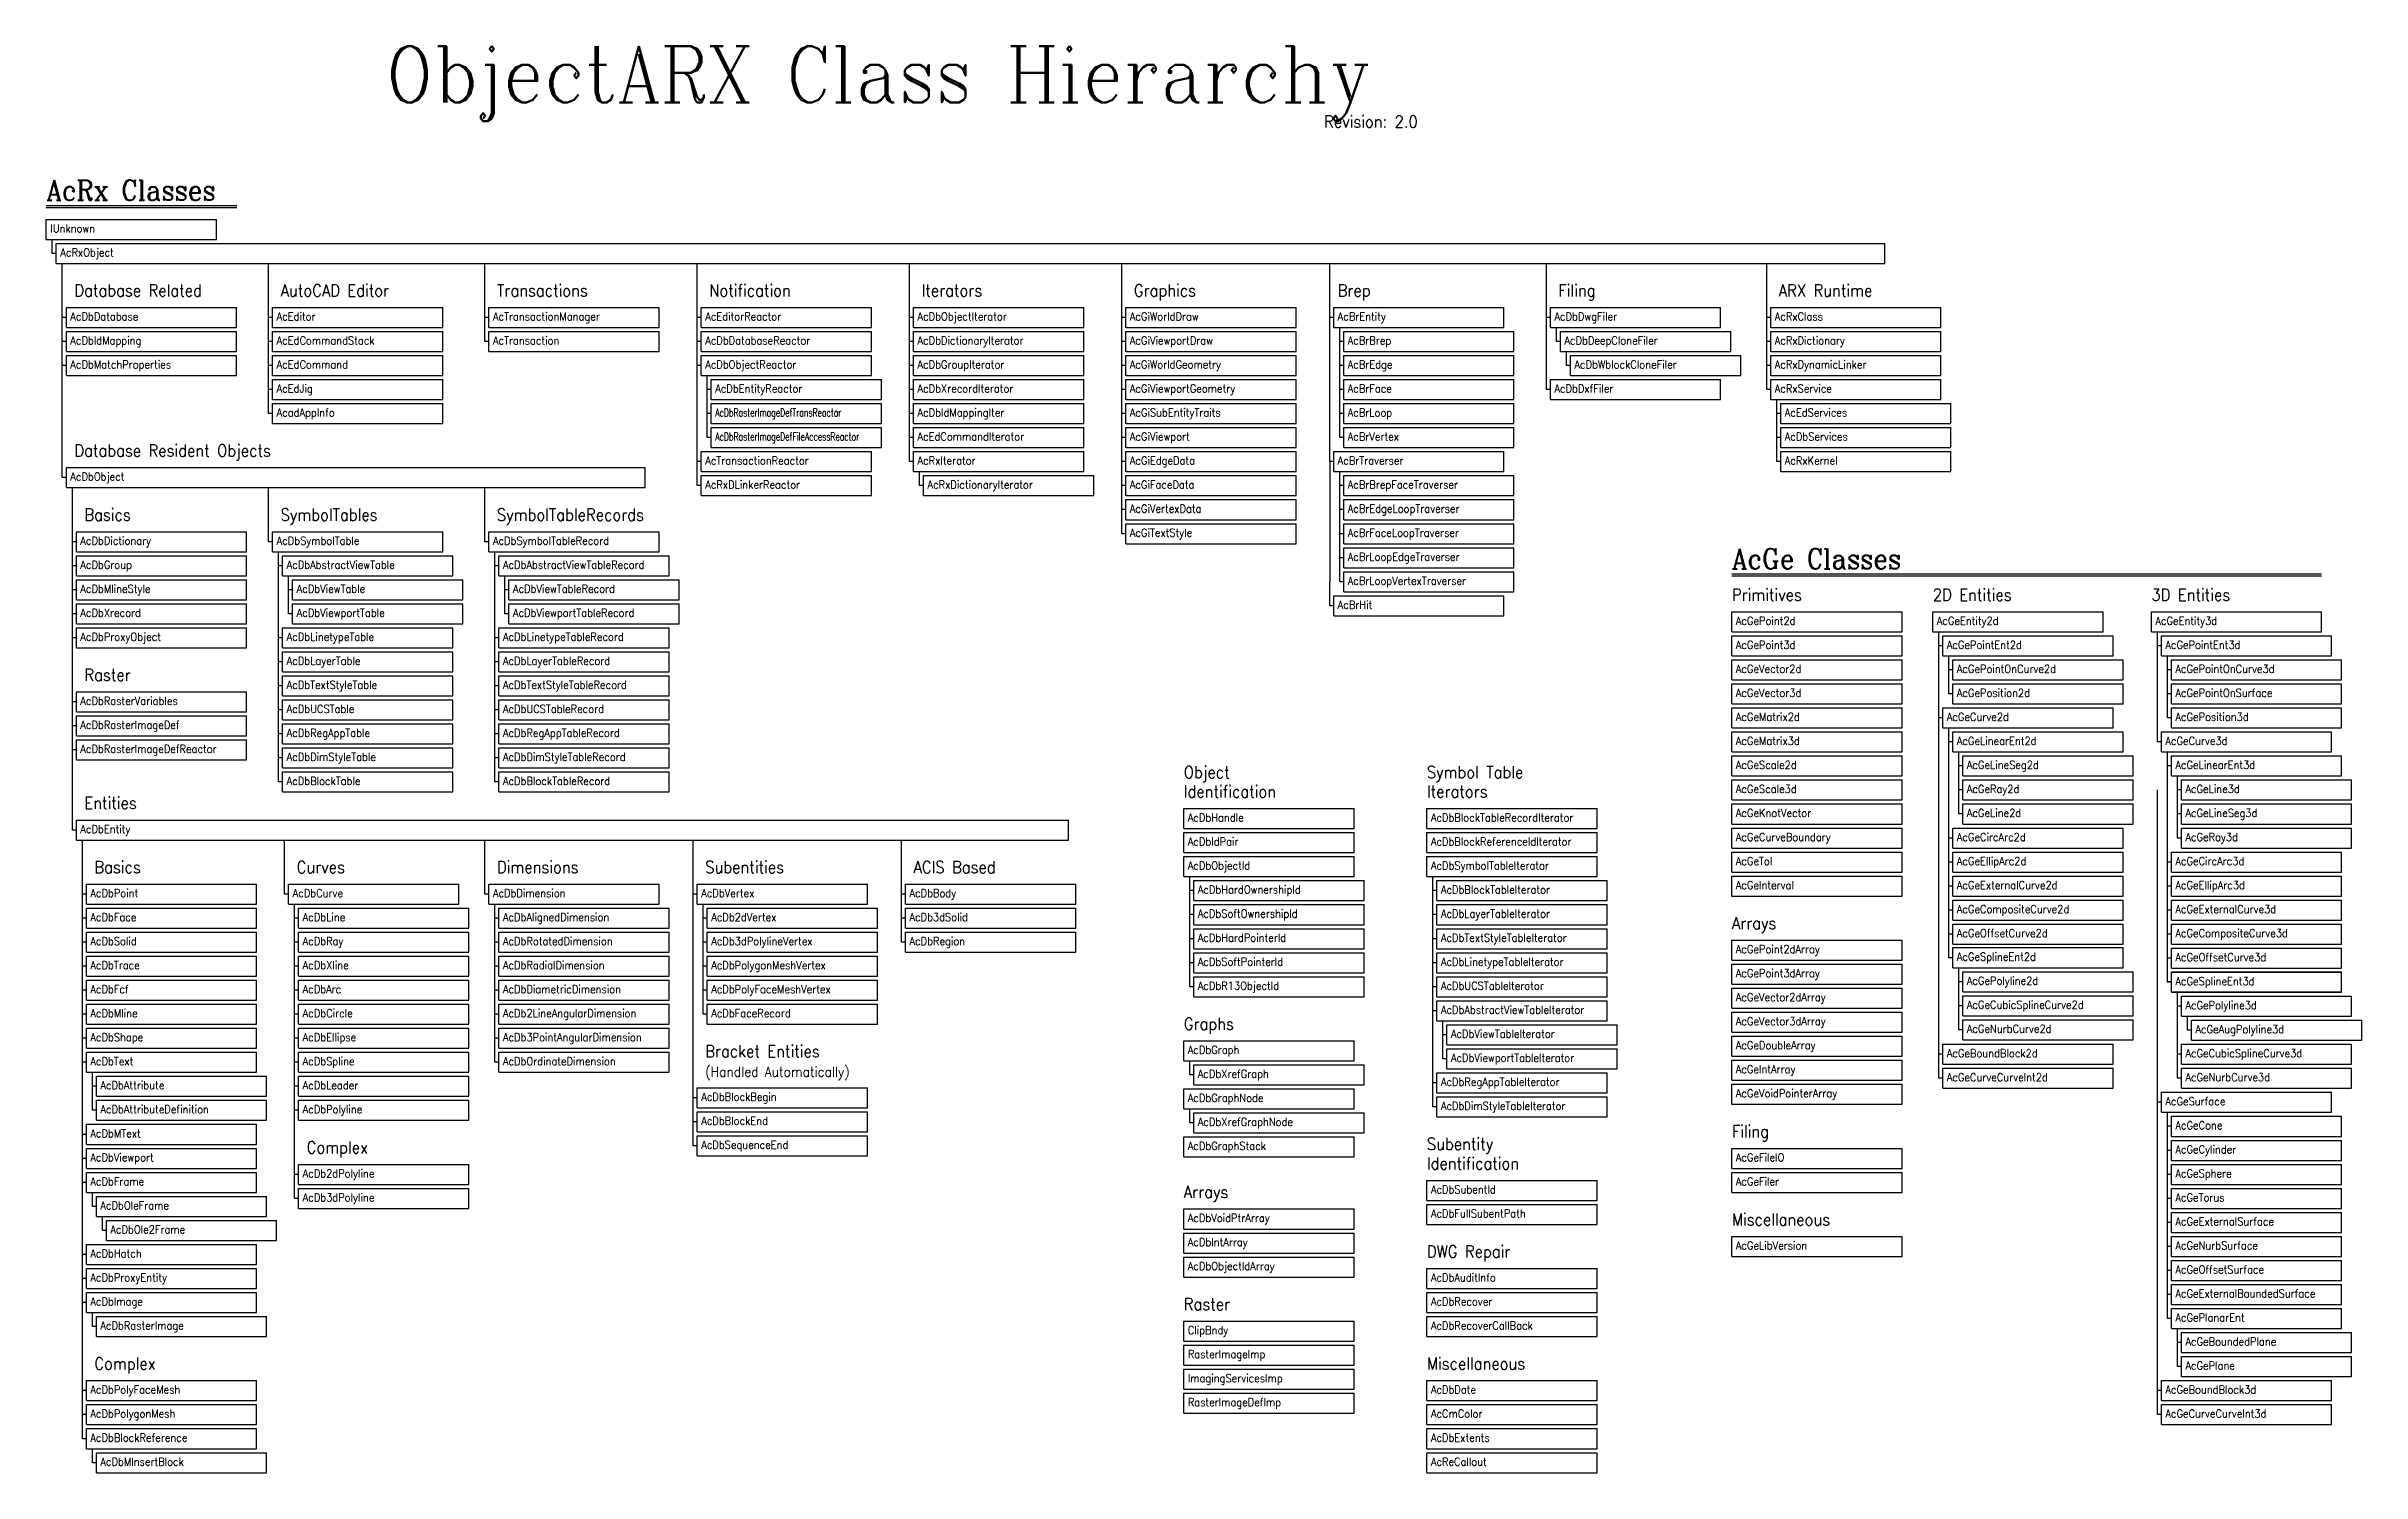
# Model space of a CAD drawing. Extents: x 0.4 to 58.3, y -21.8 to 13.8.
import ezdxf

# ---------------------------------------------------------------- set-up
doc = ezdxf.new("R2010")
doc.units = 0
doc.layers.get('0').update_dxf_attribs({"linetype": 'CONTINUOUS'})
doc.styles.add('ROMANC', font='romanc.shx', dxfattribs={"width": 0.9})
doc.styles.add('ROMANS', font='romans', dxfattribs={"width": 0.9})
doc.styles.add('ROMANS-NARROW', font='romans.shx', dxfattribs={"width": 0.7})

# ---------------------------------------------------------------- blocks, each defined once
blk = doc.blocks.new('BORDER')
for p, q in [((0, -0.6), (0, 0)), ((0.1, -0.35), (4.35, -0.35)), ((0.1, -0.85), (0.1, -0.35)), ((4.35, -0.85), (4.35, -0.35)), ((0.1, -0.6), (0, -0.6)), ((0.1, -0.85), (0.25, -0.85)), ((0.25, -0.85), (4.35, -0.85))]:
    blk.add_line(p, q)
blk = doc.blocks.new('UNDERBORDER')
for p, q in [((0, -0.35), (0, 0)), ((0.1, -0.35), (0, -0.35)), ((0.1, -0.6), (0.1, -0.1)), ((0.1, -0.1), (4.35, -0.1)), ((4.35, -0.6), (4.35, -0.1)), ((0.1, -0.6), (0.25, -0.6)), ((0.25, -0.6), (4.35, -0.6))]:
    blk.add_line(p, q)
blk = doc.blocks.new('OFFSETBORDER')
for p, q in [((0.1, -0.35), (4.35, -0.35)), ((0.1, -0.85), (0.1, -0.35)), ((4.35, -0.85), (4.35, -0.35)), ((0.1, -0.85), (0.25, -0.85)), ((0.25, -0.85), (4.35, -0.85))]:
    blk.add_line(p, q)
blk = doc.blocks.new('LONGBORDER')
for p, q in [((-0.25, 0.25), (-0.25, 1.6)), ((-0.15, 0.25), (-0.25, 0.25)), ((-0.15, 0.5), (4.1, 0.5)), ((-0.15, 0), (-0.15, 0.5)), ((4.1, 0), (4.1, 0.5)), ((-0.15, 0), (0, 0)), ((0, 0), (4.1, 0))]:
    blk.add_line(p, q)
blk = doc.blocks.new('ATTDEF')
at = {"style": 'ROMANS', "width": 0.9}
blk.add_attdef('CLASSNAME', (0.1, -0.075), '', height=0.2, dxfattribs=at)

msp = doc.modelspace()

# ---------------------------------------------------------------- linework, layer by layer
for p, q in [((0.45, 9.85), (5.203, 9.85)), ((0.45, 9.8), (5.203, 9.8)), ((0.45, 9.5), (4.7, 9.5)), ((0.45, 9), (0.45, 9.5)), ((4.7, 9), (4.7, 9.5)), ((0.45, 9), (0.6, 9)), ((0.6, 9), (4.7, 9)), ((0.6, 8.65), (0.6, 9)), ((0.7, 8.4), (0.7, 8.9)), ((0.7, 8.9), (46.35, 8.9)), ((46.35, 8.4), (46.35, 8.9)), ((0.7, 8.65), (0.6, 8.65)), ((0.7, 8.4), (0.85, 8.4)), ((0.85, 8.4), (46.35, 8.4)), ((32.489, 4.05), (32.489, 7.05)), ((37.9, 5.85), (37.9, 7.05)), ((0.85, 3.05), (0.85, 5.85)), ((16.7, 4.05), (16.7, 5.85)), ((0.95, 3.05), (0.85, 3.05)), ((0.95, 3.3), (15.4, 3.3)), ((0.95, 2.8), (0.95, 3.3)), ((15.4, 2.8), (15.4, 3.3)), ((32.489, 3.45), (32.489, 0.45)), ((0.95, 2.8), (1.1, 2.8)), ((1.1, 2.8), (15.4, 2.8)), ((6.25, -0.35), (6.25, 0.85)), ((11.65, -0.35), (11.65, 0.85)), ((42.529, 0.65), (57.253, 0.65)), ((42.529, 0.6), (57.253, 0.6)), ((1.1, -1.95), (1.1, -0.95)), ((47.696, -2.6), (47.696, -1.15)), ((53.153, -2.95), (53.153, -1.15)), ((47.696, -11), (47.696, -2.95)), ((1.1, -5.75), (1.1, -3.75)), ((47.946, -5.6), (47.946, -3.55)), ((53.403, -5.95), (53.403, -4.15)), ((53.153, -11.95), (53.153, -4.75)), ((1.2, -5.75), (1.1, -5.75)), ((1.2, -5.5), (25.966, -5.5)), ((1.2, -6), (1.2, -5.5)), ((25.966, -6), (25.966, -5.5)), ((1.2, -6), (1.35, -6)), ((1.35, -6), (25.966, -6)), ((53.403, -7.75), (53.403, -5.95)), ((16.6, -12.436), (16.6, -7.35)), ((35.066, -11.464), (35.066, -10.264)), ((53.653, -10.75), (53.653, -10.15)), ((1.35, -12.75), (1.35, -11.55)), ((53.153, -19.4), (53.153, -12.55)), ((6.65, -13.75), (6.65, -12.75)), ((1.35, -15.75), (1.35, -14.55)), ((1.35, -19.15), (1.35, -17.55))]:
    msp.add_line(p, q)

# ---------------------------------------------------------------- block references
for name, p in [('LONGBORDER', (1.1, 6.8)), ('LONGBORDER', (6.25, 6.8)), ('LONGBORDER', (11.65, 6.8)), ('LONGBORDER', (16.95, 6.8)), ('LONGBORDER', (22.25, 6.8)), ('LONGBORDER', (27.55, 6.8)), ('LONGBORDER', (32.739, 6.8)), ('LONGBORDER', (38.15, 6.8)), ('LONGBORDER', (43.65, 6.8)), ('BORDER', (0.85, 7.05)), ('BORDER', (6, 7.05)), ('BORDER', (11.4, 7.05)), ('BORDER', (16.7, 7.05)), ('BORDER', (22, 7.05)), ('BORDER', (27.3, 7.05)), ('BORDER', (43.4, 7.05)), ('BORDER', (0.85, 6.45)), ('BORDER', (6, 6.45)), ('BORDER', (16.7, 6.45)), ('BORDER', (22, 6.45)), ('BORDER', (27.3, 6.45)), ('UNDERBORDER', (32.739, 6.8)), ('BORDER', (32.739, 6.45)), ('UNDERBORDER', (38.15, 6.8)), ('BORDER', (43.4, 6.45)), ('BORDER', (6, 5.85)), ('BORDER', (22, 5.85)), ('BORDER', (27.3, 5.85)), ('BORDER', (32.739, 5.85)), ('BORDER', (37.9, 5.85)), ('UNDERBORDER', (38.4, 6.2)), ('BORDER', (43.4, 5.85)), ('BORDER', (6, 5.25)), ('UNDERBORDER', (16.95, 5.6)), ('BORDER', (16.95, 5.25)), ('BORDER', (22, 5.25)), ('BORDER', (27.3, 5.25)), ('BORDER', (32.739, 5.25)), ('BORDER', (16.95, 4.65)), ('BORDER', (22, 4.65)), ('BORDER', (27.3, 4.65)), ('BORDER', (32.739, 4.65)), ('UNDERBORDER', (43.65, 5)), ('BORDER', (43.65, 4.65)), ('BORDER', (16.7, 4.05)), ('BORDER', (22, 4.05)), ('BORDER', (27.3, 4.05)), ('BORDER', (32.489, 4.05)), ('BORDER', (43.65, 4.05)), ('BORDER', (16.7, 3.45)), ('UNDERBORDER', (22.25, 3.2)), ('BORDER', (27.3, 3.45)), ('UNDERBORDER', (32.739, 3.2)), ('LONGBORDER', (1.35, 1.2)), ('LONGBORDER', (6.25, 1.2)), ('LONGBORDER', (11.65, 1.2)), ('BORDER', (27.3, 2.85)), ('BORDER', (32.739, 2.85)), ('BORDER', (27.3, 2.25)), ('BORDER', (32.739, 2.25)), ('BORDER', (1.1, 1.45)), ('UNDERBORDER', (6.25, 1.2)), ('UNDERBORDER', (11.65, 1.2)), ('BORDER', (32.739, 1.65)), ('BORDER', (1.1, 0.85)), ('UNDERBORDER', (6.5, 0.6)), ('UNDERBORDER', (11.9, 0.6)), ('BORDER', (32.739, 1.05)), ('BORDER', (1.1, 0.25)), ('BORDER', (6.5, 0.25)), ('BORDER', (11.9, 0.25)), ('BORDER', (32.489, 0.45)), ('BORDER', (1.1, -0.35)), ('BORDER', (6.25, -0.35)), ('BORDER', (11.65, -0.35)), ('OFFSETBORDER', (42.429, 0.05)), ('OFFSETBORDER', (47.446, 0.05)), ('OFFSETBORDER', (52.903, 0.05)), ('BORDER', (6.25, -0.95)), ('BORDER', (11.65, -0.95)), ('OFFSETBORDER', (42.429, -0.55)), ('UNDERBORDER', (47.696, -0.8)), ('UNDERBORDER', (53.153, -0.8)), ('BORDER', (6.25, -1.55)), ('BORDER', (11.65, -1.55)), ('OFFSETBORDER', (42.429, -1.15)), ('UNDERBORDER', (47.946, -1.4)), ('UNDERBORDER', (53.403, -1.4)), ('BORDER', (1.1, -1.95)), ('BORDER', (6.25, -2.15)), ('BORDER', (11.65, -2.15)), ('OFFSETBORDER', (42.429, -1.75)), ('BORDER', (47.946, -1.75)), ('BORDER', (53.403, -1.75)), ('BORDER', (1.1, -2.55)), ('BORDER', (6.25, -2.75)), ('BORDER', (11.65, -2.75)), ('OFFSETBORDER', (42.429, -2.35)), ('UNDERBORDER', (47.696, -2.6)), ('BORDER', (53.403, -2.35)), ('BORDER', (1.1, -3.15)), ('BORDER', (6.25, -3.35)), ('BORDER', (11.65, -3.35)), ('OFFSETBORDER', (42.429, -2.95)), ('UNDERBORDER', (47.946, -3.2)), ('BORDER', (53.153, -2.95)), ('BORDER', (6.25, -3.95)), ('BORDER', (11.65, -3.95)), ('OFFSETBORDER', (42.429, -3.55)), ('UNDERBORDER', (48.196, -3.8)), ('UNDERBORDER', (53.403, -3.8)), ('OFFSETBORDER', (42.429, -4.15)), ('BORDER', (48.196, -4.15)), ('UNDERBORDER', (53.653, -4.4)), ('OFFSETBORDER', (42.429, -4.75)), ('BORDER', (48.196, -4.75)), ('BORDER', (53.653, -4.75)), ('OFFSETBORDER', (28.747, -4.864)), ('OFFSETBORDER', (34.816, -4.864)), ('OFFSETBORDER', (42.429, -5.35)), ('UNDERBORDER', (47.946, -5.6)), ('BORDER', (53.653, -5.35)), ('LONGBORDER', (1.6, -7.6)), ('LONGBORDER', (6.65, -7.6)), ('LONGBORDER', (11.65, -7.6)), ('LONGBORDER', (16.85, -7.6)), ('LONGBORDER', (22.05, -7.6)), ('OFFSETBORDER', (28.747, -5.464)), ('OFFSETBORDER', (34.816, -5.464)), ('OFFSETBORDER', (42.429, -5.95)), ('BORDER', (47.946, -5.95)), ('BORDER', (53.403, -5.95)), ('OFFSETBORDER', (28.747, -6.064)), ('UNDERBORDER', (28.997, -6.914)), ('OFFSETBORDER', (34.816, -6.064)), ('UNDERBORDER', (35.066, -6.914)), ('OFFSETBORDER', (42.429, -6.55)), ('BORDER', (47.946, -6.55)), ('BORDER', (53.403, -6.55)), ('BORDER', (1.35, -7.35)), ('BORDER', (21.8, -7.35)), ('BORDER', (28.997, -7.264)), ('BORDER', (35.066, -7.264)), ('BORDER', (47.946, -7.15)), ('BORDER', (53.403, -7.15)), ('BORDER', (1.35, -7.95)), ('UNDERBORDER', (6.65, -7.6)), ('BORDER', (6.65, -7.95)), ('UNDERBORDER', (11.65, -7.6)), ('BORDER', (11.65, -7.95)), ('UNDERBORDER', (16.85, -7.6)), ('BORDER', (16.85, -7.95)), ('BORDER', (21.8, -7.95)), ('BORDER', (28.997, -7.864)), ('BORDER', (35.066, -7.864)), ('BORDER', (47.946, -7.75)), ('BORDER', (53.403, -7.75)), ('BORDER', (1.35, -8.55)), ('BORDER', (6.65, -8.55)), ('BORDER', (11.65, -8.55)), ('BORDER', (16.85, -8.55)), ('BORDER', (28.997, -8.464)), ('BORDER', (35.066, -8.464)), ('OFFSETBORDER', (42.429, -8.15)), ('BORDER', (47.946, -8.338)), ('BORDER', (53.403, -8.35)), ('BORDER', (1.35, -9.15)), ('BORDER', (6.65, -9.15)), ('BORDER', (11.65, -9.15)), ('BORDER', (16.85, -9.15)), ('BORDER', (28.997, -9.064)), ('BORDER', (35.066, -9.064)), ('OFFSETBORDER', (42.429, -8.75)), ('UNDERBORDER', (48.196, -9.188)), ('BORDER', (53.403, -8.938)), ('BORDER', (53.403, -8.95)), ('BORDER', (1.35, -9.75)), ('BORDER', (6.65, -9.75)), ('BORDER', (11.65, -9.75)), ('BORDER', (16.85, -9.75)), ('BORDER', (35.066, -9.664)), ('OFFSETBORDER', (42.429, -9.35)), ('BORDER', (48.196, -9.538)), ('UNDERBORDER', (53.653, -9.8)), ('BORDER', (1.35, -10.35)), ('BORDER', (6.65, -10.35)), ('BORDER', (11.65, -10.35)), ('OFFSETBORDER', (42.429, -9.95)), ('BORDER', (48.196, -10.138)), ('UNDERBORDER', (53.903, -10.4)), ('BORDER', (1.35, -10.95)), ('BORDER', (6.65, -10.95)), ('BORDER', (11.65, -10.95)), ('UNDERBORDER', (35.316, -10.514)), ('BORDER', (35.316, -10.864)), ('OFFSETBORDER', (42.429, -10.55)), ('BORDER', (53.653, -10.75)), ('BORDER', (6.65, -11.55)), ('OFFSETBORDER', (28.747, -10.664)), ('UNDERBORDER', (28.997, -11.514)), ('BORDER', (35.066, -11.464)), ('OFFSETBORDER', (42.429, -11.15)), ('UNDERBORDER', (47.696, -11)), ('BORDER', (47.696, -11.35)), ('BORDER', (53.653, -11.35)), ('UNDERBORDER', (1.6, -11.8)), ('BORDER', (16.6, -11.836)), ('BORDER', (35.066, -12.064)), ('OFFSETBORDER', (42.429, -11.75)), ('BORDER', (53.153, -11.95)), ('BORDER', (1.6, -12.15)), ('BORDER', (6.65, -12.15)), ('BORDER', (16.6, -12.436)), ('OFFSETBORDER', (28.747, -11.864)), ('UNDERBORDER', (28.997, -12.714)), ('BORDER', (1.35, -12.75)), ('BORDER', (16.6, -13.036)), ('UNDERBORDER', (53.403, -12.8)), ('BORDER', (53.403, -13.15)), ('BORDER', (1.35, -13.35)), ('BORDER', (6.65, -13.75)), ('OFFSETBORDER', (28.747, -13.064)), ('OFFSETBORDER', (42.429, -13.35)), ('BORDER', (53.403, -13.75)), ('BORDER', (1.35, -13.95)), ('BORDER', (6.65, -14.35)), ('OFFSETBORDER', (42.429, -13.95)), ('BORDER', (53.403, -14.35)), ('UNDERBORDER', (1.6, -14.8)), ('OFFSETBORDER', (34.816, -14.15)), ('BORDER', (53.403, -14.95)), ('UNDERBORDER', (1.85, -15.4)), ('OFFSETBORDER', (28.747, -14.864)), ('OFFSETBORDER', (34.816, -14.75)), ('BORDER', (53.403, -15.55)), ('BORDER', (1.35, -15.75)), ('OFFSETBORDER', (28.747, -15.464)), ('OFFSETBORDER', (42.429, -15.55)), ('BORDER', (53.403, -16.15)), ('BORDER', (1.35, -16.35)), ('OFFSETBORDER', (28.747, -16.064)), ('OFFSETBORDER', (34.816, -16.35)), ('BORDER', (53.403, -16.75)), ('BORDER', (1.35, -16.95)), ('OFFSETBORDER', (34.816, -16.95)), ('UNDERBORDER', (1.6, -17.8)), ('OFFSETBORDER', (34.816, -17.55)), ('BORDER', (53.403, -17.35)), ('OFFSETBORDER', (28.747, -17.664)), ('UNDERBORDER', (53.653, -18.2)), ('OFFSETBORDER', (28.747, -18.264)), ('BORDER', (53.653, -18.55)), ('BORDER', (1.35, -19.15)), ('OFFSETBORDER', (28.747, -18.864)), ('OFFSETBORDER', (34.816, -19.15)), ('UNDERBORDER', (53.153, -19.4)), ('BORDER', (1.35, -19.75)), ('OFFSETBORDER', (28.747, -19.464)), ('OFFSETBORDER', (34.816, -19.75)), ('BORDER', (53.153, -19.75)), ('BORDER', (1.35, -20.35)), ('OFFSETBORDER', (34.816, -20.35)), ('UNDERBORDER', (1.6, -21.2)), ('OFFSETBORDER', (34.816, -20.95))]:
    msp.add_blockref(name, p)
for p, values in [((32.589, 7.05), {'CLASSNAME': 'AcBrEntity'}), ((32.839, 6.45), {'CLASSNAME': 'AcBrBrep'}), ((32.839, 5.85), {'CLASSNAME': 'AcBrEdge'}), ((32.839, 5.25), {'CLASSNAME': 'AcBrFace'}), ((32.839, 4.65), {'CLASSNAME': 'AcBrLoop'}), ((32.839, 4.05), {'CLASSNAME': 'AcBrVertex'}), ((32.589, 3.45), {'CLASSNAME': 'AcBrTraverser'}), ((32.839, 2.85), {'CLASSNAME': 'AcBrBrepFaceTraverser'}), ((32.839, 2.25), {'CLASSNAME': 'AcBrEdgeLoopTraverser'}), ((32.839, 1.65), {'CLASSNAME': 'AcBrFaceLoopTraverser'}), ((32.839, 1.05), {'CLASSNAME': 'AcBrLoopEdgeTraverser'}), ((32.839, 0.45), {'CLASSNAME': 'AcBrLoopVertexTraverser'}), ((32.589, -0.15), {'CLASSNAME': 'AcBrHit'})]:
    msp.add_blockref('ATTDEF', p).add_auto_attribs(values)

# ---------------------------------------------------------------- texts
for s, height, style, width, p in [('ObjectARX Class Hierarchy', 1.4, 'ROMANC', 0.9, (8.926, 12.422)), ('Revision: 2.0', 0.3, 'ROMANC', 0.9, (32.351, 11.79)), ('AcRx Classes', 0.5, 'ROMANC', 0.9, (0.45, 9.975)), ('IUnknown', 0.2, 'ROMANS', 0.9, (0.55, 9.175)), ('AcRxObject', 0.2, 'ROMANS', 0.9, (0.8, 8.575)), ('Database Related', 0.3, 'ROMANC', 0.9, (1.15, 7.575)), ('AutoCAD Editor', 0.3, 'ROMANC', 0.9, (6.3, 7.575)), ('Transactions', 0.3, 'ROMANC', 0.9, (11.7, 7.575)), ('Notification', 0.3, 'ROMANC', 0.9, (17, 7.575)), ('Iterators', 0.3, 'ROMANC', 0.9, (22.3, 7.575)), ('Graphics', 0.3, 'ROMANC', 0.9, (27.6, 7.575)), ('Brep', 0.3, 'ROMANC', 0.9, (32.689, 7.575)), ('Filing', 0.3, 'ROMANC', 0.9, (38.2, 7.575)), ('ARX Runtime', 0.3, 'ROMANC', 0.9, (43.7, 7.575)), ('AcDbDatabase', 0.2, 'ROMANS', 0.9, (1.05, 6.975)), ('AcEditor', 0.2, 'ROMANS', 0.9, (6.2, 6.975)), ('AcTransactionManager', 0.2, 'ROMANS', 0.9, (11.6, 6.975)), ('AcEditorReactor', 0.2, 'ROMANS', 0.9, (16.9, 6.975)), ('AcDbObjectIterator', 0.2, 'ROMANS', 0.9, (22.2, 6.975)), ('AcGiWorldDraw', 0.2, 'ROMANS', 0.9, (27.5, 6.975)), ('AcDbDwgFiler', 0.2, 'ROMANS', 0.9, (38.1, 6.975)), ('AcRxClass', 0.2, 'ROMANS', 0.9, (43.6, 6.975)), ('AcDbIdMapping', 0.2, 'ROMANS', 0.9, (1.05, 6.375)), ('AcEdCommandStack', 0.2, 'ROMANS', 0.9, (6.2, 6.375)), ('AcTransaction', 0.2, 'ROMANS', 0.9, (11.6, 6.375)), ('AcDbDatabaseReactor', 0.2, 'ROMANS', 0.9, (16.9, 6.375)), ('AcDbDictionaryIterator', 0.2, 'ROMANS', 0.9, (22.2, 6.375)), ('AcGiViewportDraw', 0.2, 'ROMANS', 0.9, (27.5, 6.375)), ('AcDbDeepCloneFiler', 0.2, 'ROMANS', 0.9, (38.35, 6.375)), ('AcRxDictionary', 0.2, 'ROMANS', 0.9, (43.6, 6.375)), ('AcDbMatchProperties', 0.2, 'ROMANS', 0.9, (1.05, 5.775)), ('AcEdCommand', 0.2, 'ROMANS', 0.9, (6.2, 5.775)), ('AcDbObjectReactor', 0.2, 'ROMANS', 0.9, (16.9, 5.775)), ('AcDbGroupIterator', 0.2, 'ROMANS', 0.9, (22.2, 5.775)), ('AcGiWorldGeometry', 0.2, 'ROMANS', 0.9, (27.5, 5.775)), ('AcDbWblockCloneFiler', 0.2, 'ROMANS', 0.9, (38.6, 5.775)), ('AcRxDynamicLinker', 0.2, 'ROMANS', 0.9, (43.6, 5.775)), ('AcEdJig', 0.2, 'ROMANS', 0.9, (6.2, 5.175)), ('AcDbEntityReactor', 0.2, 'ROMANS', 0.9, (17.15, 5.175)), ('AcDbXrecordIterator', 0.2, 'ROMANS', 0.9, (22.2, 5.175)), ('AcGiViewportGeometry', 0.2, 'ROMANS', 0.9, (27.5, 5.175)), ('AcDbDxfFiler', 0.2, 'ROMANS', 0.9, (38.1, 5.175)), ('AcRxService', 0.2, 'ROMANS', 0.9, (43.6, 5.175)), ('AcadAppInfo', 0.2, 'ROMANS', 0.9, (6.2, 4.575)), ('AcDbRasterImageDefTransReactor', 0.2, 'ROMANS-NARROW', 0.7, (17.15, 4.575)), ('AcDbIdMappingIter', 0.2, 'ROMANS', 0.9, (22.2, 4.575)), ('AcGiSubEntityTraits', 0.2, 'ROMANS', 0.9, (27.5, 4.575)), ('AcEdServices', 0.2, 'ROMANS', 0.9, (43.85, 4.575)), ('AcDbRasterImageDefFileAccessReactor', 0.2, 'ROMANS-NARROW', 0.7, (17.15, 3.975)), ('AcEdCommandIterator', 0.2, 'ROMANS', 0.9, (22.2, 3.975)), ('AcGiViewport', 0.2, 'ROMANS', 0.9, (27.5, 3.975)), ('AcDbServices', 0.2, 'ROMANS', 0.9, (43.85, 3.975)), ('Database Resident Objects', 0.3, 'ROMANC', 0.9, (1.15, 3.575)), ('AcTransactionReactor', 0.2, 'ROMANS', 0.9, (16.9, 3.375)), ('AcRxIterator', 0.2, 'ROMANS', 0.9, (22.2, 3.375)), ('AcGiEdgeData', 0.2, 'ROMANS', 0.9, (27.5, 3.375)), ('AcRxKernel', 0.2, 'ROMANS', 0.9, (43.85, 3.375)), ('AcDbObject', 0.2, 'ROMANS', 0.9, (1.05, 2.975)), ('AcRxDLinkerReactor', 0.2, 'ROMANS', 0.9, (16.9, 2.775)), ('AcRxDictionaryIterator', 0.2, 'ROMANS', 0.9, (22.45, 2.775)), ('AcGiFaceData', 0.2, 'ROMANS', 0.9, (27.5, 2.775)), ('AcGiVertexData', 0.2, 'ROMANS', 0.9, (27.5, 2.175)), ('Basics', 0.3, 'ROMANC', 0.9, (1.4, 1.975)), ('SymbolTables', 0.3, 'ROMANC', 0.9, (6.3, 1.975)), ('SymbolTableRecords', 0.3, 'ROMANC', 0.9, (11.7, 1.975)), ('AcGiTextStyle', 0.2, 'ROMANS', 0.9, (27.5, 1.575)), ('AcDbDictionary', 0.2, 'ROMANS', 0.9, (1.3, 1.375)), ('AcDbSymbolTable', 0.2, 'ROMANS', 0.9, (6.2, 1.375)), ('AcDbSymbolTableRecord', 0.2, 'ROMANS', 0.9, (11.6, 1.375)), ('AcGe Classes', 0.5, 'ROMANC', 0.9, (42.529, 0.775)), ('AcDbGroup', 0.2, 'ROMANS', 0.9, (1.3, 0.775)), ('AcDbAbstractViewTable', 0.2, 'ROMANS', 0.9, (6.45, 0.775)), ('AcDbAbstractViewTableRecord', 0.2, 'ROMANS', 0.9, (11.85, 0.775)), ('AcDbMlineStyle', 0.2, 'ROMANS', 0.9, (1.3, 0.175)), ('AcDbViewTable', 0.2, 'ROMANS', 0.9, (6.7, 0.175)), ('AcDbViewTableRecord', 0.2, 'ROMANS', 0.9, (12.1, 0.175)), ('Primitives', 0.3, 'ROMANC', 0.9, (42.529, -0.025)), ('2D Entities', 0.3, 'ROMANC', 0.9, (47.546, -0.025)), ('3D Entities', 0.3, 'ROMANC', 0.9, (53.003, -0.025)), ('AcDbXrecord', 0.2, 'ROMANS', 0.9, (1.3, -0.425)), ('AcDbViewportTable', 0.2, 'ROMANS', 0.9, (6.7, -0.425)), ('AcDbViewportTableRecord', 0.2, 'ROMANS', 0.9, (12.1, -0.425)), ('AcGePoint2d', 0.2, 'ROMANS', 0.9, (42.629, -0.625)), ('AcGeEntity2d', 0.2, 'ROMANS', 0.9, (47.646, -0.625)), ('AcGeEntity3d', 0.2, 'ROMANS', 0.9, (53.103, -0.625)), ('AcDbProxyObject', 0.2, 'ROMANS', 0.9, (1.3, -1.025)), ('AcDbLinetypeTable', 0.2, 'ROMANS', 0.9, (6.45, -1.025)), ('AcDbLinetypeTableRecord', 0.2, 'ROMANS', 0.9, (11.85, -1.025)), ('AcGePoint3d', 0.2, 'ROMANS', 0.9, (42.629, -1.225)), ('AcGePointEnt2d', 0.2, 'ROMANS', 0.9, (47.896, -1.225)), ('AcGePointEnt3d', 0.2, 'ROMANS', 0.9, (53.353, -1.225)), ('Raster', 0.3, 'ROMANC', 0.9, (1.4, -2.025)), ('AcDbLayerTable', 0.2, 'ROMANS', 0.9, (6.45, -1.625)), ('AcDbLayerTableRecord', 0.2, 'ROMANS', 0.9, (11.85, -1.625)), ('AcGeVector2d', 0.2, 'ROMANS', 0.9, (42.629, -1.825)), ('AcGePointOnCurve2d', 0.2, 'ROMANS', 0.9, (48.146, -1.825)), ('AcGePointOnCurve3d', 0.2, 'ROMANS', 0.9, (53.603, -1.825)), ('AcDbTextStyleTable', 0.2, 'ROMANS', 0.9, (6.45, -2.225)), ('AcDbTextStyleTableRecord', 0.2, 'ROMANS', 0.9, (11.85, -2.225)), ('AcGeVector3d', 0.2, 'ROMANS', 0.9, (42.629, -2.425)), ('AcGePosition2d', 0.2, 'ROMANS', 0.9, (48.146, -2.425)), ('AcGePointOnSurface', 0.2, 'ROMANS', 0.9, (53.603, -2.425)), ('AcDbRasterVariables', 0.2, 'ROMANS', 0.9, (1.3, -2.625)), ('AcDbUCSTable', 0.2, 'ROMANS', 0.9, (6.45, -2.825)), ('AcDbUCSTableRecord', 0.2, 'ROMANS', 0.9, (11.85, -2.825)), ('AcGeMatrix2d', 0.2, 'ROMANS', 0.9, (42.629, -3.025)), ('AcGeCurve2d', 0.2, 'ROMANS', 0.9, (47.896, -3.025)), ('AcGePosition3d', 0.2, 'ROMANS', 0.9, (53.603, -3.025)), ('AcDbRasterImageDef', 0.2, 'ROMANS', 0.9, (1.3, -3.225)), ('AcDbRegAppTable', 0.2, 'ROMANS', 0.9, (6.45, -3.425)), ('AcDbRegAppTableRecord', 0.2, 'ROMANS', 0.9, (11.85, -3.425)), ('AcGeMatrix3d', 0.2, 'ROMANS', 0.9, (42.629, -3.625)), ('AcGeLinearEnt2d', 0.2, 'ROMANS', 0.9, (48.146, -3.625)), ('AcGeCurve3d', 0.2, 'ROMANS', 0.9, (53.353, -3.625)), ('AcDbRasterImageDefReactor', 0.2, 'ROMANS', 0.9, (1.3, -3.825)), ('AcDbDimStyleTable', 0.2, 'ROMANS', 0.9, (6.45, -4.025)), ('AcDbDimStyleTableRecord', 0.2, 'ROMANS', 0.9, (11.85, -4.025)), ('AcGeScale2d', 0.2, 'ROMANS', 0.9, (42.629, -4.225)), ('AcGeLineSeg2d', 0.2, 'ROMANS', 0.9, (48.396, -4.225)), ('AcGeLinearEnt3d', 0.2, 'ROMANS', 0.9, (53.603, -4.225)), ('AcDbBlockTable', 0.2, 'ROMANS', 0.9, (6.45, -4.625)), ('AcDbBlockTableRecord', 0.2, 'ROMANS', 0.9, (11.85, -4.625)), ('Object', 0.3, 'ROMANC', 0.9, (28.847, -4.454)), ('Symbol Table', 0.3, 'ROMANC', 0.9, (34.916, -4.454)), ('AcGeLine3d', 0.2, 'ROMANS', 0.9, (53.853, -4.825)), ('Entities', 0.3, 'ROMANC', 0.9, (1.4, -5.225)), ('Identification', 0.3, 'ROMANC', 0.9, (28.847, -4.939)), ('Iterators', 0.3, 'ROMANC', 0.9, (34.916, -4.939)), ('AcGeScale3d', 0.2, 'ROMANS', 0.9, (42.629, -4.825)), ('AcGeRay2d', 0.2, 'ROMANS', 0.9, (48.396, -4.825)), ('AcDbEntity', 0.2, 'ROMANS', 0.9, (1.3, -5.825)), ('AcDbHandle', 0.2, 'ROMANS', 0.9, (28.947, -5.539)), ('AcDbBlockTableRecordIterator', 0.2, 'ROMANS', 0.9, (35.016, -5.539)), ('AcGeKnotVector', 0.2, 'ROMANS', 0.9, (42.629, -5.425)), ('AcGeLine2d', 0.2, 'ROMANS', 0.9, (48.396, -5.425)), ('AcGeLineSeg3d', 0.2, 'ROMANS', 0.9, (53.853, -5.425)), ('AcDbIdPair', 0.2, 'ROMANS', 0.9, (28.947, -6.139)), ('AcDbBlockReferenceIdIterator', 0.2, 'ROMANS', 0.9, (35.016, -6.139)), ('AcGeCurveBoundary', 0.2, 'ROMANS', 0.9, (42.629, -6.025)), ('AcGeCircArc2d', 0.2, 'ROMANS', 0.9, (48.146, -6.025)), ('AcGeRay3d', 0.2, 'ROMANS', 0.9, (53.853, -6.025)), ('Basics', 0.3, 'ROMANC', 0.9, (1.65, -6.825)), ('Curves', 0.3, 'ROMANC', 0.9, (6.7, -6.825)), ('Dimensions', 0.3, 'ROMANC', 0.9, (11.7, -6.825)), ('Subentities', 0.3, 'ROMANC', 0.9, (16.9, -6.825)), ('ACIS Based', 0.3, 'ROMANC', 0.9, (22.1, -6.825)), ('AcDbObjectId ', 0.2, 'ROMANS', 0.9, (28.947, -6.739)), ('AcDbSymbolTableIterator', 0.2, 'ROMANS', 0.9, (35.016, -6.739)), ('AcGeTol', 0.2, 'ROMANS', 0.9, (42.629, -6.625)), ('AcGeEllipArc2d', 0.2, 'ROMANS', 0.9, (48.146, -6.625)), ('AcGeCircArc3d', 0.2, 'ROMANS', 0.9, (53.603, -6.625)), ('AcDbPoint', 0.2, 'ROMANS', 0.9, (1.55, -7.425)), ('AcDbCurve', 0.2, 'ROMANS', 0.9, (6.6, -7.425)), ('AcDbDimension', 0.2, 'ROMANS', 0.9, (11.6, -7.425)), ('AcDbVertex', 0.2, 'ROMANS', 0.9, (16.8, -7.425)), ('AcDbBody', 0.2, 'ROMANS', 0.9, (22, -7.425)), ('AcDbHardOwnershipId', 0.2, 'ROMANS', 0.9, (29.197, -7.339)), ('AcDbBlockTableIterator', 0.2, 'ROMANS', 0.9, (35.266, -7.339)), ('AcGeInterval', 0.2, 'ROMANS', 0.9, (42.629, -7.225)), ('AcGeExternalCurve2d', 0.2, 'ROMANS', 0.9, (48.146, -7.225)), ('AcGeEllipArc3d', 0.2, 'ROMANS', 0.9, (53.603, -7.225)), ('AcDbFace', 0.2, 'ROMANS', 0.9, (1.55, -8.025)), ('AcDbLine', 0.2, 'ROMANS', 0.9, (6.85, -8.025)), ('AcDbAlignedDimension', 0.2, 'ROMANS', 0.9, (11.85, -8.025)), ('AcDb2dVertex', 0.2, 'ROMANS', 0.9, (17.05, -8.025)), ('AcDb3dSolid', 0.2, 'ROMANS', 0.9, (22, -8.025)), ('AcDbSoftOwnershipId', 0.2, 'ROMANS', 0.9, (29.197, -7.939)), ('AcDbLayerTableIterator', 0.2, 'ROMANS', 0.9, (35.266, -7.939)), ('Arrays', 0.3, 'ROMANC', 0.9, (42.529, -8.225)), ('AcGeCompositeCurve2d', 0.2, 'ROMANS', 0.9, (48.146, -7.825)), ('AcGeExternalCurve3d', 0.2, 'ROMANS', 0.9, (53.603, -7.825)), ('AcDbSolid', 0.2, 'ROMANS', 0.9, (1.55, -8.625)), ('AcDbRay', 0.2, 'ROMANS', 0.9, (6.85, -8.625)), ('AcDbRotatedDimension', 0.2, 'ROMANS', 0.9, (11.85, -8.625)), ('AcDb3dPolylineVertex', 0.2, 'ROMANS', 0.9, (17.05, -8.625)), ('AcDbRegion', 0.2, 'ROMANS', 0.9, (22, -8.625)), ('AcDbHardPointerId', 0.2, 'ROMANS', 0.9, (29.197, -8.539)), ('AcDbTextStyleTableIterator', 0.2, 'ROMANS', 0.9, (35.266, -8.539)), ('AcGePoint2dArray', 0.2, 'ROMANS', 0.9, (42.629, -8.825)), ('AcGeOffsetCurve2d', 0.2, 'ROMANS', 0.9, (48.146, -8.425)), ('AcGeCompositeCurve3d', 0.2, 'ROMANS', 0.9, (53.603, -8.425)), ('AcDbTrace', 0.2, 'ROMANS', 0.9, (1.55, -9.225)), ('AcDbXline', 0.2, 'ROMANS', 0.9, (6.85, -9.225)), ('AcDbRadialDimension', 0.2, 'ROMANS', 0.9, (11.85, -9.225)), ('AcDbPolygonMeshVertex', 0.2, 'ROMANS', 0.9, (17.05, -9.225)), ('AcDbSoftPointerId', 0.2, 'ROMANS', 0.9, (29.197, -9.139)), ('AcDbLinetypeTableIterator', 0.2, 'ROMANS', 0.9, (35.266, -9.139)), ('AcGePoint3dArray', 0.2, 'ROMANS', 0.9, (42.629, -9.425)), ('AcGeSplineEnt2d', 0.2, 'ROMANS', 0.9, (48.146, -9.013)), ('AcGeOffsetCurve3d', 0.2, 'ROMANS', 0.9, (53.603, -9.025)), ('AcDbFcf', 0.2, 'ROMANS', 0.9, (1.55, -9.825)), ('AcDbArc', 0.2, 'ROMANS', 0.9, (6.85, -9.825)), ('AcDbDiametricDimension', 0.2, 'ROMANS', 0.9, (11.85, -9.825)), ('AcDbPolyFaceMeshVertex', 0.2, 'ROMANS', 0.9, (17.05, -9.825)), ('AcDbR13ObjectId', 0.2, 'ROMANS', 0.9, (29.197, -9.739)), ('AcDbUCSTableIterator', 0.2, 'ROMANS', 0.9, (35.266, -9.739)), ('AcGeVector2dArray', 0.2, 'ROMANS', 0.9, (42.629, -10.025)), ('AcGePolyline2d', 0.2, 'ROMANS', 0.9, (48.396, -9.613)), ('AcGeSplineEnt3d', 0.2, 'ROMANS', 0.9, (53.603, -9.625)), ('AcDbMline', 0.2, 'ROMANS', 0.9, (1.55, -10.425)), ('AcDbCircle', 0.2, 'ROMANS', 0.9, (6.85, -10.425)), ('AcDb2LineAngularDimension', 0.2, 'ROMANS', 0.9, (11.85, -10.425)), ('AcDbFaceRecord', 0.2, 'ROMANS', 0.9, (17.05, -10.425)), ('AcDbAbstractViewTableIterator', 0.2, 'ROMANS', 0.9, (35.266, -10.339)), ('AcGeCubicSplineCurve2d', 0.2, 'ROMANS', 0.9, (48.396, -10.213)), ('AcGePolyline3d', 0.2, 'ROMANS', 0.9, (53.853, -10.225)), ('AcDbShape', 0.2, 'ROMANS', 0.9, (1.55, -11.025)), ('AcDbEllipse', 0.2, 'ROMANS', 0.9, (6.85, -11.025)), ('AcDb3PointAngularDimension', 0.2, 'ROMANS', 0.9, (11.85, -11.025)), ('Graphs', 0.3, 'ROMANC', 0.9, (28.847, -10.739)), ('AcDbViewTableIterator', 0.2, 'ROMANS', 0.9, (35.516, -10.939)), ('AcGeVector3dArray', 0.2, 'ROMANS', 0.9, (42.629, -10.625)), ('AcGeNurbCurve2d', 0.2, 'ROMANS', 0.9, (48.396, -10.813)), ('AcGeAugPolyline3d', 0.2, 'ROMANS', 0.9, (54.103, -10.825)), ('AcDbText', 0.2, 'ROMANS', 0.9, (1.55, -11.625)), ('AcDbSpline', 0.2, 'ROMANS', 0.9, (6.85, -11.625)), ('AcDbOrdinateDimension', 0.2, 'ROMANS', 0.9, (11.85, -11.625)), ('Bracket Entities', 0.3, 'ROMANC', 0.9, (16.9, -11.425)), ('AcDbGraph', 0.2, 'ROMANS', 0.9, (28.947, -11.339)), ('AcDbViewportTableIterator', 0.2, 'ROMANS', 0.9, (35.516, -11.539)), ('AcGeDoubleArray', 0.2, 'ROMANS', 0.9, (42.629, -11.225)), ('AcGeBoundBlock2d', 0.2, 'ROMANS', 0.9, (47.896, -11.425)), ('AcGeCubicSplineCurve3d', 0.2, 'ROMANS', 0.9, (53.853, -11.425)), ('AcDbAttribute', 0.2, 'ROMANS', 0.9, (1.8, -12.225)), ('AcDbLeader', 0.2, 'ROMANS', 0.9, (6.85, -12.225)), ('(Handled Automatically)', 0.25, 'ROMANC', 0.9, (16.9, -11.911)), ('AcDbXrefGraph', 0.2, 'ROMANS', 0.9, (29.197, -11.939)), ('AcDbRegAppTableIterator', 0.2, 'ROMANS', 0.9, (35.266, -12.139)), ('AcGeIntArray', 0.2, 'ROMANS', 0.9, (42.629, -11.825)), ('AcGeCurveCurveInt2d', 0.2, 'ROMANS', 0.9, (47.896, -12.025)), ('AcGeNurbCurve3d', 0.2, 'ROMANS', 0.9, (53.853, -12.025)), ('AcDbAttributeDefinition', 0.2, 'ROMANS', 0.9, (1.8, -12.825)), ('AcDbPolyline', 0.2, 'ROMANS', 0.9, (6.85, -12.825)), ('AcDbBlockBegin', 0.2, 'ROMANS', 0.9, (16.8, -12.511)), ('AcDbGraphNode', 0.2, 'ROMANS', 0.9, (28.947, -12.539)), ('AcDbDimStyleTableIterator', 0.2, 'ROMANS', 0.9, (35.266, -12.739)), ('AcGeVoidPointerArray', 0.2, 'ROMANS', 0.9, (42.629, -12.425)), ('AcGeSurface', 0.2, 'ROMANS', 0.9, (53.353, -12.625)), ('AcDbMText', 0.2, 'ROMANS', 0.9, (1.55, -13.425)), ('AcDbBlockEnd', 0.2, 'ROMANS', 0.9, (16.8, -13.111)), ('AcDbXrefGraphNode', 0.2, 'ROMANS', 0.9, (29.197, -13.139)), ('Filing', 0.3, 'ROMANC', 0.9, (42.529, -13.425)), ('AcGeCone', 0.2, 'ROMANS', 0.9, (53.603, -13.225)), ('AcDbViewport', 0.2, 'ROMANS', 0.9, (1.55, -14.025)), ('Complex', 0.3, 'ROMANC', 0.9, (6.95, -13.825)), ('AcDbSequenceEnd', 0.2, 'ROMANS', 0.9, (16.8, -13.711)), ('AcDbGraphStack', 0.2, 'ROMANS', 0.9, (28.947, -13.739)), ('Subentity', 0.3, 'ROMANC', 0.9, (34.916, -13.739)), ('AcGeFileIO', 0.2, 'ROMANS', 0.9, (42.629, -14.025)), ('AcGeCylinder', 0.2, 'ROMANS', 0.9, (53.603, -13.825)), ('AcDbFrame', 0.2, 'ROMANS', 0.9, (1.55, -14.625)), ('AcDb2dPolyline', 0.2, 'ROMANS', 0.9, (6.85, -14.425)), ('Identification', 0.3, 'ROMANC', 0.9, (34.916, -14.225)), ('AcGeFiler', 0.2, 'ROMANS', 0.9, (42.629, -14.625)), ('AcGeSphere', 0.2, 'ROMANS', 0.9, (53.603, -14.425)), ('AcDbOleFrame', 0.2, 'ROMANS', 0.9, (1.8, -15.225)), ('AcDb3dPolyline', 0.2, 'ROMANS', 0.9, (6.85, -15.025)), ('Arrays', 0.3, 'ROMANC', 0.9, (28.847, -14.939)), ('AcDbSubentId', 0.2, 'ROMANS', 0.9, (35.016, -14.825)), ('AcGeTorus', 0.2, 'ROMANS', 0.9, (53.603, -15.025)), ('AcDbVoidPtrArray', 0.2, 'ROMANS', 0.9, (28.947, -15.539)), ('AcDbFullSubentPath', 0.2, 'ROMANS', 0.9, (35.016, -15.425)), ('Miscellaneous', 0.3, 'ROMANC', 0.9, (42.529, -15.625)), ('AcGeExternalSurface', 0.2, 'ROMANS', 0.9, (53.603, -15.625)), ('AcDbOle2Frame', 0.2, 'ROMANS', 0.9, (2.05, -15.825)), ('AcDbIntArray', 0.2, 'ROMANS', 0.9, (28.947, -16.139)), ('DWG Repair', 0.3, 'ROMANC', 0.9, (34.916, -16.425)), ('AcGeLibVersion', 0.2, 'ROMANS', 0.9, (42.629, -16.225)), ('AcGeNurbSurface', 0.2, 'ROMANS', 0.9, (53.603, -16.225)), ('AcDbHatch', 0.2, 'ROMANS', 0.9, (1.55, -16.425)), ('AcDbObjectIdArray', 0.2, 'ROMANS', 0.9, (28.947, -16.739)), ('AcGeOffsetSurface', 0.2, 'ROMANS', 0.9, (53.603, -16.825)), ('AcDbProxyEntity', 0.2, 'ROMANS', 0.9, (1.55, -17.025)), ('AcDbAuditInfo', 0.2, 'ROMANS', 0.9, (35.016, -17.025)), ('AcGeExternalBoundedSurface', 0.2, 'ROMANS', 0.9, (53.603, -17.425)), ('AcDbImage', 0.2, 'ROMANS', 0.9, (1.55, -17.625)), ('Raster', 0.3, 'ROMANC', 0.9, (28.847, -17.739)), ('AcDbRecover', 0.2, 'ROMANS', 0.9, (35.016, -17.625)), ('AcGePlanarEnt', 0.2, 'ROMANS', 0.9, (53.603, -18.025)), ('AcDbRasterImage', 0.2, 'ROMANS', 0.9, (1.8, -18.225)), ('ClipBndy', 0.2, 'ROMANS', 0.9, (28.947, -18.339)), ('AcDbRecoverCallBack', 0.2, 'ROMANS', 0.9, (35.016, -18.225)), ('AcGeBoundedPlane', 0.2, 'ROMANS', 0.9, (53.853, -18.625)), ('Complex', 0.3, 'ROMANC', 0.9, (1.65, -19.225)), ('RasterImageImp', 0.2, 'ROMANS', 0.9, (28.947, -18.939)), ('Miscellaneous', 0.3, 'ROMANC', 0.9, (34.916, -19.225)), ('AcGePlane', 0.2, 'ROMANS', 0.9, (53.853, -19.225)), ('AcDbPolyFaceMesh', 0.2, 'ROMANS', 0.9, (1.55, -19.825)), ('ImagingServicesImp', 0.2, 'ROMANS', 0.9, (28.947, -19.539)), ('AcDbDate', 0.2, 'ROMANS', 0.9, (35.016, -19.825)), ('AcGeBoundBlock3d', 0.2, 'ROMANS', 0.9, (53.353, -19.825)), ('AcDbPolygonMesh', 0.2, 'ROMANS', 0.9, (1.55, -20.425)), ('RasterImageDefImp', 0.2, 'ROMANS', 0.9, (28.947, -20.139)), ('AcCmColor', 0.2, 'ROMANS', 0.9, (35.016, -20.425)), ('AcGeCurveCurveInt3d', 0.2, 'ROMANS', 0.9, (53.353, -20.425)), ('AcDbBlockReference', 0.2, 'ROMANS', 0.9, (1.55, -21.025)), ('AcDbExtents', 0.2, 'ROMANS', 0.9, (35.016, -21.025)), ('AcDbMInsertBlock', 0.2, 'ROMANS', 0.9, (1.8, -21.625)), ('AcReCallout', 0.2, 'ROMANS', 0.9, (35.016, -21.625))]:
    msp.add_text(s, height=height, dxfattribs=dict(style=style, width=width)).set_placement(p)

doc.saveas('drawing.dxf')
